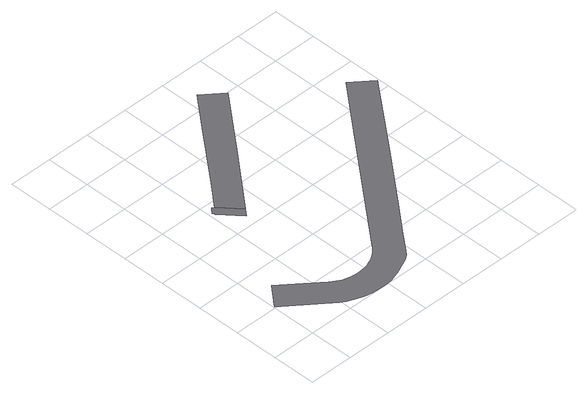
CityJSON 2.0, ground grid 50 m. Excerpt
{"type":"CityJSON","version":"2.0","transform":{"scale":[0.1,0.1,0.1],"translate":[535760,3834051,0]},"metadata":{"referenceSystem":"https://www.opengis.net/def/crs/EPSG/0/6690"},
"CityObjects":{
"road1":{"type":"Road","geometry":[{"type":"MultiSurface","lod":"1","boundaries":[[[0,1,2,3,4,5,6,7,8,9]]]}]},
"road2":{"type":"Road","attributes":{"RoadStructureAttribute.sectionType":"1"},"geometry":[{"type":"MultiSurface","lod":"1","boundaries":[[[10,11,12,13,14,15,16,17,18,19,20,21,22,23,24,25,26,27,28,29,30,31,32,33,34,35,36,37,38,39,40,41,42,43,44,45,46,47,48,49,50,51,52,53,54]]]}]},
"road3":{"type":"Road","attributes":{"RoadStructureAttribute.sectionType":"1"},"geometry":[{"type":"MultiSurface","lod":"1","boundaries":[[[55,56,57,58,59,60,9,8,61,62,63]]]}]}
},
"vertices":[
[599,1935,0],[590,1941,0],[539,1880,0],[547,1871,0],[551,1862,0],[553,1849,0],[743,1624,0],[771,1659,0],[806,1702,0],[618,1928,0],
[2753,2320,0],[2321,1784,0],[1366,604,0],[1277,494,0],[1259,471,0],[1234,444,0],[1213,423,0],[1181,396,0],[1143,372,0],[1125,361,0],[1093,345,0],[1042,326,0],[1009,318,0],[966,311,0],[888,308,0],[816,318,0],[738,342,0],[678,373,0],[623,413,0],[436,564,0],[207,755,0],[35,550,0],[9,521,0],[436,174,0],[492,131,0],[544,97,0],[593,74,0],[678,39,0],[725,26,0],[813,8,0],[855,4,0],[963,5,0],[1012,7,0],[1065,16,0],[1115,28,0],[1169,46,0],[1325,114,0],[1360,131,0],[1388,149,0],[1413,173,0],[1452,217,0],[1622,432,0],[1837,693,0],[2346,1323,0],[2985,2132,0],
[1638,3182,0],[1615,3153,0],[1572,3106,0],[1492,3004,0],[1344,2821,0],[844,2203,0],[1348,2362,0],[1458,2499,0],[1864,2999,0]
]}
